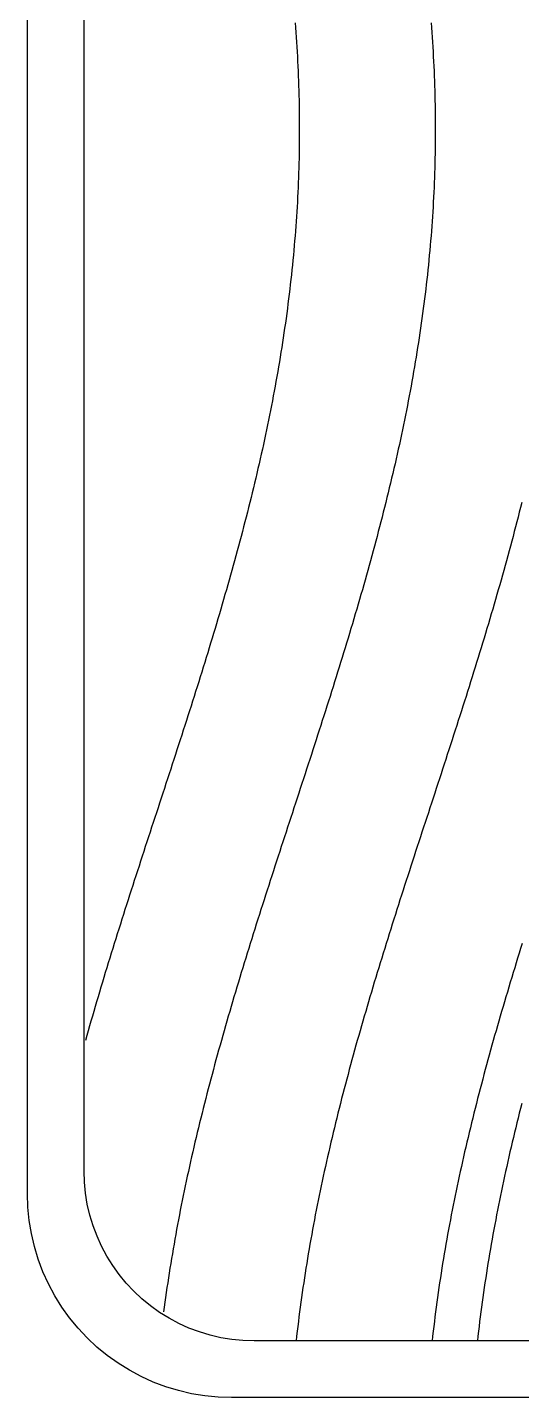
# Model space of a CAD drawing. Header units: millimetres. Extents: x 8 to 772, y 8 to 255.
# Drawn here: x 8 to 51.6, y 8 to 129 of the extents above; entities that cross this region are included whole.
import ezdxf

# ---------------------------------------------------------------- set-up
doc = ezdxf.new("R2010")
doc.units = ezdxf.units.MM
doc.layers.add('STUDY_GUIDES', color=7, linetype='Continuous')

msp = doc.modelspace()

# ---------------------------------------------------------------- linework, layer by layer
at = {"layer": 'STUDY_GUIDES'}
for points in [[(214, 8), (26, 8), (24.8227, 8.0385), (23.6505, 8.154), (22.4884, 8.3459), (21.3413, 8.6133), (20.2141, 8.9553), (19.1117, 9.3702), (18.0388, 9.8563), (17, 10.4115), (15.9997, 11.0335), (15.0423, 11.7196), (14.1318, 12.4669), (13.2721, 13.2721), (12.4669, 14.1318), (11.7196, 15.0423), (11.0335, 15.9997), (10.4115, 17), (9.8563, 18.0388), (9.3702, 19.1117), (8.9553, 20.2141), (8.6133, 21.3413), (8.3459, 22.4884), (8.154, 23.6505), (8.0385, 24.8227), (8, 26), (8, 214)], [(212, 13), (28, 13), (27.019, 13.0321), (26.0421, 13.1283), (25.0736, 13.2882), (24.1177, 13.5111), (23.1784, 13.796), (22.2597, 14.1418), (21.3657, 14.5469), (20.5, 15.0096), (19.6664, 15.528), (18.8686, 16.0997), (18.1098, 16.7224), (17.3934, 17.3934), (16.7224, 18.1098), (16.0997, 18.8686), (15.528, 19.6664), (15.0096, 20.5), (14.5469, 21.3657), (14.1418, 22.2597), (13.796, 23.1784), (13.5111, 24.1177), (13.2882, 25.0736), (13.1283, 26.0421), (13.0321, 27.019), (13, 28), (13, 212)], [(31.6221, 129.416), (31.6555, 128.988), (31.6874, 128.56), (31.7178, 128.132), (31.7466, 127.704), (31.7739, 127.276), (31.7997, 126.848), (31.8239, 126.42), (31.8465, 125.992), (31.8676, 125.564), (31.8872, 125.136), (31.9052, 124.708), (31.9216, 124.28), (31.9365, 123.852), (31.9498, 123.424), (31.9616, 122.996), (31.9718, 122.568), (31.9804, 122.14), (31.9874, 121.712), (31.9929, 121.284), (31.9969, 120.856), (31.9992, 120.428), (32, 120), (31.9992, 119.572), (31.9969, 119.144), (31.9929, 118.716), (31.9874, 118.288), (31.9804, 117.86), (31.9718, 117.432), (31.9616, 117.004), (31.9498, 116.576), (31.9365, 116.148), (31.9216, 115.72), (31.9052, 115.292), (31.8872, 114.864), (31.8676, 114.436), (31.8465, 114.008), (31.8239, 113.58), (31.7997, 113.152), (31.7739, 112.724), (31.7466, 112.296), (31.7178, 111.868), (31.6874, 111.44), (31.6555, 111.012), (31.6221, 110.584), (31.5872, 110.156), (31.5507, 109.728), (31.5128, 109.3), (31.4733, 108.872), (31.4323, 108.444), (31.3898, 108.016), (31.3459, 107.588), (31.3004, 107.16), (31.2535, 106.732), (31.205, 106.304), (31.1552, 105.876), (31.1038, 105.448), (31.051, 105.02), (30.9967, 104.592), (30.941, 104.164), (30.8839, 103.736), (30.8253, 103.308), (30.7654, 102.88), (30.704, 102.452), (30.6411, 102.024), (30.5769, 101.596), (30.5113, 101.168), (30.4444, 100.74), (30.376, 100.312), (30.3063, 99.884), (30.2352, 99.456), (30.1628, 99.028), (30.089, 98.6), (30.0139, 98.172), (29.9375, 97.744), (29.8598, 97.316), (29.7808, 96.888), (29.7005, 96.46), (29.6189, 96.032), (29.536, 95.604), (29.4519, 95.176), (29.3665, 94.748), (29.2799, 94.32), (29.192, 93.892), (29.103, 93.464), (29.0127, 93.036), (28.9213, 92.608), (28.8286, 92.18), (28.7348, 91.752), (28.6398, 91.324), (28.5437, 90.896), (28.4465, 90.468), (28.3481, 90.04), (28.2486, 89.612), (28.148, 89.184), (28.0463, 88.756), (27.9436, 88.328), (27.8398, 87.9), (27.7349, 87.472), (27.629, 87.044), (27.5221, 86.616), (27.4142, 86.188), (27.3053, 85.76), (27.1954, 85.332), (27.0846, 84.904), (26.9728, 84.476), (26.86, 84.048), (26.7463, 83.62), (26.6318, 83.192), (26.5163, 82.764), (26.3999, 82.336), (26.2827, 81.908), (26.1646, 81.48), (26.0457, 81.052), (25.926, 80.624), (25.8055, 80.196), (25.6841, 79.768), (25.562, 79.34), (25.4392, 78.912), (25.3155, 78.484), (25.1912, 78.056), (25.0661, 77.628), (24.9404, 77.2), (24.8139, 76.772), (24.6868, 76.344), (24.5591, 75.916), (24.4307, 75.488), (24.3017, 75.06), (24.1721, 74.632), (24.0419, 74.204), (23.9111, 73.776), (23.7798, 73.348), (23.6479, 72.92), (23.5155, 72.492), (23.3826, 72.064), (23.2493, 71.636), (23.1154, 71.208), (22.9811, 70.78), (22.8464, 70.352), (22.7112, 69.924), (22.5756, 69.496), (22.4397, 69.068), (22.3034, 68.64), (22.1667, 68.212), (22.0297, 67.784), (21.8924, 67.356), (21.7548, 66.928), (21.6169, 66.5), (21.4787, 66.072), (21.3403, 65.644), (21.2016, 65.216), (21.0628, 64.788), (20.9237, 64.36), (20.7845, 63.932), (20.6451, 63.504), (20.5055, 63.076), (20.3659, 62.648), (20.2261, 62.22), (20.0862, 61.792), (19.9463, 61.364), (19.8063, 60.936), (19.6662, 60.508), (19.5262, 60.08), (19.3861, 59.652), (19.2461, 59.224), (19.1061, 58.796), (18.9661, 58.368), (18.8262, 57.94), (18.6864, 57.512), (18.5467, 57.084), (18.4071, 56.656), (18.2676, 56.228), (18.1283, 55.8), (17.9892, 55.372), (17.8503, 54.944), (17.7115, 54.516), (17.573, 54.088), (17.4348, 53.66), (17.2967, 53.232), (17.159, 52.804), (17.0216, 52.376), (16.8845, 51.948), (16.7477, 51.52), (16.6112, 51.092), (16.4751, 50.664), (16.3394, 50.236), (16.2041, 49.808), (16.0692, 49.38), (15.9347, 48.952), (15.8007, 48.524), (15.6672, 48.096), (15.5341, 47.668), (15.4015, 47.24), (15.2695, 46.812), (15.1379, 46.384), (15.007, 45.956), (14.8765, 45.528), (14.7467, 45.1), (14.6175, 44.672), (14.4888, 44.244), (14.3608, 43.816), (14.2335, 43.388), (14.1068, 42.96), (13.9808, 42.532), (13.8555, 42.104), (13.7309, 41.676), (13.607, 41.248), (13.4838, 40.82), (13.3614, 40.392), (13.2398, 39.964), (13.119, 39.536)], [(43.6221, 129.416), (43.6555, 128.988), (43.6874, 128.56), (43.7178, 128.132), (43.7466, 127.704), (43.7739, 127.276), (43.7997, 126.848), (43.8239, 126.42), (43.8465, 125.992), (43.8676, 125.564), (43.8872, 125.136), (43.9052, 124.708), (43.9216, 124.28), (43.9365, 123.852), (43.9498, 123.424), (43.9616, 122.996), (43.9718, 122.568), (43.9804, 122.14), (43.9874, 121.712), (43.9929, 121.284), (43.9969, 120.856), (43.9992, 120.428), (44, 120), (43.9992, 119.572), (43.9969, 119.144), (43.9929, 118.716), (43.9874, 118.288), (43.9804, 117.86), (43.9718, 117.432), (43.9616, 117.004), (43.9498, 116.576), (43.9365, 116.148), (43.9216, 115.72), (43.9052, 115.292), (43.8872, 114.864), (43.8676, 114.436), (43.8465, 114.008), (43.8239, 113.58), (43.7997, 113.152), (43.7739, 112.724), (43.7466, 112.296), (43.7178, 111.868), (43.6874, 111.44), (43.6555, 111.012), (43.6221, 110.584), (43.5872, 110.156), (43.5507, 109.728), (43.5128, 109.3), (43.4733, 108.872), (43.4323, 108.444), (43.3898, 108.016), (43.3459, 107.588), (43.3004, 107.16), (43.2535, 106.732), (43.205, 106.304), (43.1552, 105.876), (43.1038, 105.448), (43.051, 105.02), (42.9967, 104.592), (42.941, 104.164), (42.8839, 103.736), (42.8253, 103.308), (42.7654, 102.88), (42.704, 102.452), (42.6411, 102.024), (42.5769, 101.596), (42.5113, 101.168), (42.4444, 100.74), (42.376, 100.312), (42.3063, 99.884), (42.2352, 99.456), (42.1628, 99.028), (42.089, 98.6), (42.0139, 98.172), (41.9375, 97.744), (41.8598, 97.316), (41.7808, 96.888), (41.7005, 96.46), (41.6189, 96.032), (41.536, 95.604), (41.4519, 95.176), (41.3665, 94.748), (41.2799, 94.32), (41.192, 93.892), (41.103, 93.464), (41.0127, 93.036), (40.9213, 92.608), (40.8286, 92.18), (40.7348, 91.752), (40.6398, 91.324), (40.5437, 90.896), (40.4465, 90.468), (40.3481, 90.04), (40.2486, 89.612), (40.148, 89.184), (40.0463, 88.756), (39.9436, 88.328), (39.8398, 87.9), (39.7349, 87.472), (39.629, 87.044), (39.5221, 86.616), (39.4142, 86.188), (39.3053, 85.76), (39.1954, 85.332), (39.0846, 84.904), (38.9728, 84.476), (38.86, 84.048), (38.7463, 83.62), (38.6318, 83.192), (38.5163, 82.764), (38.3999, 82.336), (38.2827, 81.908), (38.1646, 81.48), (38.0457, 81.052), (37.926, 80.624), (37.8055, 80.196), (37.6841, 79.768), (37.562, 79.34), (37.4392, 78.912), (37.3155, 78.484), (37.1912, 78.056), (37.0661, 77.628), (36.9404, 77.2), (36.8139, 76.772), (36.6868, 76.344), (36.5591, 75.916), (36.4307, 75.488), (36.3017, 75.06), (36.1721, 74.632), (36.0419, 74.204), (35.9111, 73.776), (35.7798, 73.348), (35.6479, 72.92), (35.5155, 72.492), (35.3826, 72.064), (35.2493, 71.636), (35.1154, 71.208), (34.9811, 70.78), (34.8464, 70.352), (34.7112, 69.924), (34.5756, 69.496), (34.4397, 69.068), (34.3034, 68.64), (34.1667, 68.212), (34.0297, 67.784), (33.8924, 67.356), (33.7548, 66.928), (33.6169, 66.5), (33.4787, 66.072), (33.3403, 65.644), (33.2016, 65.216), (33.0628, 64.788), (32.9237, 64.36), (32.7845, 63.932), (32.6451, 63.504), (32.5055, 63.076), (32.3659, 62.648), (32.2261, 62.22), (32.0862, 61.792), (31.9463, 61.364), (31.8063, 60.936), (31.6662, 60.508), (31.5262, 60.08), (31.3861, 59.652), (31.2461, 59.224), (31.1061, 58.796), (30.9661, 58.368), (30.8262, 57.94), (30.6864, 57.512), (30.5467, 57.084), (30.4071, 56.656), (30.2676, 56.228), (30.1283, 55.8), (29.9892, 55.372), (29.8503, 54.944), (29.7115, 54.516), (29.573, 54.088), (29.4348, 53.66), (29.2967, 53.232), (29.159, 52.804), (29.0216, 52.376), (28.8845, 51.948), (28.7477, 51.52), (28.6112, 51.092), (28.4751, 50.664), (28.3394, 50.236), (28.2041, 49.808), (28.0692, 49.38), (27.9347, 48.952), (27.8007, 48.524), (27.6672, 48.096), (27.5341, 47.668), (27.4015, 47.24), (27.2695, 46.812), (27.1379, 46.384), (27.007, 45.956), (26.8765, 45.528), (26.7467, 45.1), (26.6175, 44.672), (26.4888, 44.244), (26.3608, 43.816), (26.2335, 43.388), (26.1068, 42.96), (25.9808, 42.532), (25.8555, 42.104), (25.7309, 41.676), (25.607, 41.248), (25.4838, 40.82), (25.3614, 40.392), (25.2398, 39.964), (25.119, 39.536), (24.9989, 39.108), (24.8797, 38.68), (24.7613, 38.252), (24.6438, 37.824), (24.5271, 37.396), (24.4113, 36.968), (24.2964, 36.54), (24.1824, 36.112), (24.0693, 35.684), (23.9571, 35.256), (23.8459, 34.828), (23.7357, 34.4), (23.6264, 33.972), (23.5181, 33.544), (23.4108, 33.116), (23.3045, 32.688), (23.1993, 32.26), (23.0951, 31.832), (22.9919, 31.404), (22.8899, 30.976), (22.7889, 30.548), (22.689, 30.12), (22.5902, 29.692), (22.4925, 29.264), (22.396, 28.836), (22.3006, 28.408), (22.2063, 27.98), (22.1132, 27.552), (22.0213, 27.124), (21.9306, 26.696), (21.8411, 26.268), (21.7528, 25.84), (21.6657, 25.412), (21.5799, 24.984), (21.4953, 24.556), (21.412, 24.128), (21.3299, 23.7), (21.2491, 23.272), (21.1696, 22.844), (21.0914, 22.416), (21.0145, 21.988), (20.9389, 21.56), (20.8646, 21.132), (20.7917, 20.704), (20.7201, 20.276), (20.6499, 19.848), (20.581, 19.42), (20.5135, 18.992), (20.4474, 18.564), (20.3827, 18.136), (20.3194, 17.708), (20.2574, 17.28), (20.1969, 16.852), (20.1378, 16.424), (20.0801, 15.996), (20.0239, 15.568)], [(51.629, 87.044), (51.5221, 86.616), (51.4142, 86.188), (51.3053, 85.76), (51.1954, 85.332), (51.0846, 84.904), (50.9728, 84.476), (50.86, 84.048), (50.7463, 83.62), (50.6318, 83.192), (50.5163, 82.764), (50.3999, 82.336), (50.2827, 81.908), (50.1646, 81.48), (50.0457, 81.052), (49.926, 80.624), (49.8055, 80.196), (49.6841, 79.768), (49.562, 79.34), (49.4392, 78.912), (49.3155, 78.484), (49.1912, 78.056), (49.0661, 77.628), (48.9404, 77.2), (48.8139, 76.772), (48.6868, 76.344), (48.5591, 75.916), (48.4307, 75.488), (48.3017, 75.06), (48.1721, 74.632), (48.0419, 74.204), (47.9111, 73.776), (47.7798, 73.348), (47.6479, 72.92), (47.5155, 72.492), (47.3826, 72.064), (47.2493, 71.636), (47.1154, 71.208), (46.9811, 70.78), (46.8464, 70.352), (46.7112, 69.924), (46.5756, 69.496), (46.4397, 69.068), (46.3034, 68.64), (46.1667, 68.212), (46.0297, 67.784), (45.8924, 67.356), (45.7548, 66.928), (45.6169, 66.5), (45.4787, 66.072), (45.3403, 65.644), (45.2016, 65.216), (45.0628, 64.788), (44.9237, 64.36), (44.7845, 63.932), (44.6451, 63.504), (44.5055, 63.076), (44.3659, 62.648), (44.2261, 62.22), (44.0862, 61.792), (43.9463, 61.364), (43.8063, 60.936), (43.6662, 60.508), (43.5262, 60.08), (43.3861, 59.652), (43.2461, 59.224), (43.1061, 58.796), (42.9661, 58.368), (42.8262, 57.94), (42.6864, 57.512), (42.5467, 57.084), (42.4071, 56.656), (42.2676, 56.228), (42.1283, 55.8), (41.9892, 55.372), (41.8503, 54.944), (41.7115, 54.516), (41.573, 54.088), (41.4348, 53.66), (41.2967, 53.232), (41.159, 52.804), (41.0216, 52.376), (40.8845, 51.948), (40.7477, 51.52), (40.6112, 51.092), (40.4751, 50.664), (40.3394, 50.236), (40.2041, 49.808), (40.0692, 49.38), (39.9347, 48.952), (39.8007, 48.524), (39.6672, 48.096), (39.5341, 47.668), (39.4015, 47.24), (39.2695, 46.812), (39.1379, 46.384), (39.007, 45.956), (38.8765, 45.528), (38.7467, 45.1), (38.6175, 44.672), (38.4888, 44.244), (38.3608, 43.816), (38.2335, 43.388), (38.1068, 42.96), (37.9808, 42.532), (37.8555, 42.104), (37.7309, 41.676), (37.607, 41.248), (37.4838, 40.82), (37.3614, 40.392), (37.2398, 39.964), (37.119, 39.536), (36.9989, 39.108), (36.8797, 38.68), (36.7613, 38.252), (36.6438, 37.824), (36.5271, 37.396), (36.4113, 36.968), (36.2964, 36.54), (36.1824, 36.112), (36.0693, 35.684), (35.9571, 35.256), (35.8459, 34.828), (35.7357, 34.4), (35.6264, 33.972), (35.5181, 33.544), (35.4108, 33.116), (35.3045, 32.688), (35.1993, 32.26), (35.0951, 31.832), (34.9919, 31.404), (34.8899, 30.976), (34.7889, 30.548), (34.689, 30.12), (34.5902, 29.692), (34.4925, 29.264), (34.396, 28.836), (34.3006, 28.408), (34.2063, 27.98), (34.1132, 27.552), (34.0213, 27.124), (33.9306, 26.696), (33.8411, 26.268), (33.7528, 25.84), (33.6657, 25.412), (33.5799, 24.984), (33.4953, 24.556), (33.412, 24.128), (33.3299, 23.7), (33.2491, 23.272), (33.1696, 22.844), (33.0914, 22.416), (33.0145, 21.988), (32.9389, 21.56), (32.8646, 21.132), (32.7917, 20.704), (32.7201, 20.276), (32.6499, 19.848), (32.581, 19.42), (32.5135, 18.992), (32.4474, 18.564), (32.3827, 18.136), (32.3194, 17.708), (32.2574, 17.28), (32.1969, 16.852), (32.1378, 16.424), (32.0801, 15.996), (32.0239, 15.568), (31.9691, 15.14), (31.9158, 14.712), (31.8639, 14.284), (31.8134, 13.856), (31.7645, 13.428), (31.717, 13)], [(51.6672, 48.096), (51.5341, 47.668), (51.4015, 47.24), (51.2695, 46.812), (51.1379, 46.384), (51.007, 45.956), (50.8765, 45.528), (50.7467, 45.1), (50.6175, 44.672), (50.4888, 44.244), (50.3608, 43.816), (50.2335, 43.388), (50.1068, 42.96), (49.9808, 42.532), (49.8555, 42.104), (49.7309, 41.676), (49.607, 41.248), (49.4838, 40.82), (49.3614, 40.392), (49.2398, 39.964), (49.119, 39.536), (48.9989, 39.108), (48.8797, 38.68), (48.7613, 38.252), (48.6438, 37.824), (48.5271, 37.396), (48.4113, 36.968), (48.2964, 36.54), (48.1824, 36.112), (48.0693, 35.684), (47.9571, 35.256), (47.8459, 34.828), (47.7357, 34.4), (47.6264, 33.972), (47.5181, 33.544), (47.4108, 33.116), (47.3045, 32.688), (47.1993, 32.26), (47.0951, 31.832), (46.9919, 31.404), (46.8899, 30.976), (46.7889, 30.548), (46.689, 30.12), (46.5902, 29.692), (46.4925, 29.264), (46.396, 28.836), (46.3006, 28.408), (46.2063, 27.98), (46.1132, 27.552), (46.0213, 27.124), (45.9306, 26.696), (45.8411, 26.268), (45.7528, 25.84), (45.6657, 25.412), (45.5799, 24.984), (45.4953, 24.556), (45.412, 24.128), (45.3299, 23.7), (45.2491, 23.272), (45.1696, 22.844), (45.0914, 22.416), (45.0145, 21.988), (44.9389, 21.56), (44.8646, 21.132), (44.7917, 20.704), (44.7201, 20.276), (44.6499, 19.848), (44.581, 19.42), (44.5135, 18.992), (44.4474, 18.564), (44.3827, 18.136), (44.3194, 17.708), (44.2574, 17.28), (44.1969, 16.852), (44.1378, 16.424), (44.0801, 15.996), (44.0239, 15.568), (43.9691, 15.14), (43.9158, 14.712), (43.8639, 14.284), (43.8134, 13.856), (43.7645, 13.428), (43.717, 13)], [(51.6264, 33.972), (51.5181, 33.544), (51.4108, 33.116), (51.3045, 32.688), (51.1993, 32.26), (51.0951, 31.832), (50.9919, 31.404), (50.8899, 30.976), (50.7889, 30.548), (50.689, 30.12), (50.5902, 29.692), (50.4925, 29.264), (50.396, 28.836), (50.3006, 28.408), (50.2063, 27.98), (50.1132, 27.552), (50.0213, 27.124), (49.9306, 26.696), (49.8411, 26.268), (49.7528, 25.84), (49.6657, 25.412), (49.5799, 24.984), (49.4953, 24.556), (49.412, 24.128), (49.3299, 23.7), (49.2491, 23.272), (49.1696, 22.844), (49.0914, 22.416), (49.0145, 21.988), (48.9389, 21.56), (48.8646, 21.132), (48.7917, 20.704), (48.7201, 20.276), (48.6499, 19.848), (48.581, 19.42), (48.5135, 18.992), (48.4474, 18.564), (48.3827, 18.136), (48.3194, 17.708), (48.2574, 17.28), (48.1969, 16.852), (48.1378, 16.424), (48.0801, 15.996), (48.0239, 15.568), (47.9691, 15.14), (47.9158, 14.712), (47.8639, 14.284), (47.8134, 13.856), (47.7645, 13.428), (47.717, 13)]]:
    msp.add_lwpolyline(points, dxfattribs=at)

doc.saveas('drawing.dxf')
